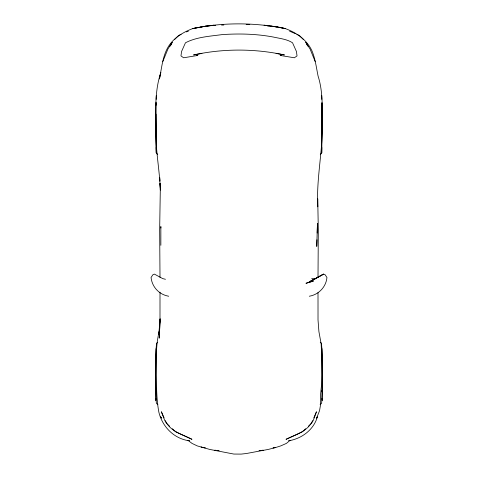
<?xml version="1.0" encoding="UTF-8"?>
<svg xmlns="http://www.w3.org/2000/svg" width="478" height="478" viewBox="0 0 478 478"><rect width="100%" height="100%" fill="white"/><g stroke="black" fill="none" stroke-linecap="round" stroke-linejoin="round"><path stroke-width="0.72" d="M159.431 330.495L158.756 334.409L160.124 318.951L159.252 338.149L159.993 321.933L160.005 292.213M160.859 228.018L160.859 226.572L160.853 245.304M156.043 102.866L156.025 145.647L156.282 152.942L157.728 154.442M318.007 277.18L318.312 229.709L317.721 198.818L317.745 206.801C316.191 176.245 323.911 146.31 322.256 115.772C322.315 102.429 322.22 88.974 318.097 76.127C316.346 67.691 315.337 58.872 311.985 50.877C306.888 39.776 296.414 32.594 285.205 28.555L284.153 28.316C254.135 22.412 222.754 22.293 192.795 28.555C183.624 32.032 174.852 37.069 169.182 45.326C162.526 55.263 161.869 67.571 159.431 78.93L160.835 72.471C154 92.834 156.007 114.457 155.87 135.549C156.246 153.33 159.509 170.873 160.315 188.649L160.315 190.071L159.987 183.456M155.995 114.134L156.282 152.942L156.175 147.481M321.825 147.481L321.718 152.948L320.272 154.442M316.962 239.747L316.759 246.451L317.452 223.351L317.165 233.043M156.157 99.454L156.294 95.367M159.993 321.933L160.124 318.951M156.085 102.107L156.067 105.309M156.085 348.587C155.942 366.745 154.92 385.154 156.372 403.247L157.889 404.705M156.043 398.467L155.792 400.516C156.39 381.444 154.358 362.061 156.635 343.162L157.752 342.451M159.383 330.621C156.521 341.818 156.073 353.35 156.426 364.851C156.611 380.631 155.924 396.626 158.869 412.209C162.359 426.806 174.112 438.834 189.36 440.788M156.025 390.777L155.726 392.163L156.163 390.831M170.712 45.422L172.277 42.195L171.626 43.39M162.825 61.513L167.862 49.162L171.435 43.343L169.941 46.366M312.636 420.604C307.94 431.293 295.697 434.705 286.029 439.318L302.496 431.736L305.657 428.766M313.813 417.892L316.46 411.779L313.323 420.341L311.459 423.323L308.292 426.292M316.603 418.119L319.531 410.739L320.409 405.673L320.535 394.971L321.509 385.089L321.616 354.521L321.156 343.927L318.916 331.63L318.019 319.913L318.007 292.661M316.544 417.939L317.374 416.864C313.753 429.722 301.785 438.631 288.885 440.758M174.709 39.435L178.521 35.575L181.126 34.35M320.111 404.705L321.628 403.247C323.08 385.16 322.058 366.745 321.915 348.587M186.342 31.907L188.41 31.166M288.802 440.746L290.068 440.316L286.465 443.369L280.753 445.896L275.609 447.545L268.343 449.41L246.457 453.508L241.205 454.1L233.826 454.058L209.657 449.41L197.247 445.896L192.042 443.411L187.932 440.316L189.336 440.752M309.302 296.235C318.605 294.669 326.038 287.075 326.952 277.521L325.112 274.736L323.57 274.103L308.501 282.546L305.956 283.281L313.383 281.082L308.501 282.546L323.57 274.103L309.164 281.942L315.235 278.644L311.632 278.71M262.571 450.354L263.211 450.204L261.819 450.36M199.929 27.24L192.795 28.555L205.636 26.194L215.608 25.268M201.358 26.983L205.636 26.194L207.04 26.368M201.961 53.44L193.572 54.922C223.525 48.469 254.475 48.493 284.428 54.922L276.039 53.44M273.434 447.85L275.609 447.545L273.016 447.856M200.7 26.834L213.959 25.155M270.901 26.374L277.3 26.834L285.205 28.555L278.071 27.24M281.488 55.305L280.114 55.43L294.382 57.784L297.029 55.908L296.438 51.493L292.536 42.787C286.836 39.106 279.875 38.527 273.404 37.057C256.525 33.866 239.269 33.454 222.156 34.607C209.83 36.286 196.649 36.949 185.464 42.787L181.562 51.493L180.971 55.908L183.618 57.784L197.886 55.43L196.416 55.197M221.571 25.089L223.806 25.023M267.274 25.937L269.455 26.045M270.912 26.123L276.643 26.983M246.164 24.36L249.803 24.641M216.181 450.36L214.789 450.204L215.429 450.354M264.041 25.155L277.3 26.834M205.468 447.844L201.095 447.109L204.566 447.85M165.466 279.283L162.729 278.62L154.4 274.103L152.888 274.736L151.048 277.521C152.147 287.159 159.174 294.585 168.698 296.235M289.59 31.166L295.571 33.741M296.874 34.35L299.479 35.575L303.291 39.435M320.248 342.451L321.365 343.162C323.642 362.061 321.61 381.444 322.208 400.516L321.957 398.467M169.708 426.292L166.541 423.323L164.677 420.341L161.379 411.755L164.115 417.88M172.343 428.766L175.504 431.736L191.971 439.318C182.405 434.365 170.013 431.461 165.328 420.598M161.456 417.939L160.626 416.858L161.373 418.059M306.374 43.39L305.723 42.195L310.138 49.162L315.175 61.513M308.059 46.366L306.565 43.343L307.288 45.422M321.837 390.831L322.274 392.163L321.975 390.777M321.927 102.776L321.718 152.948L321.957 102.866M159.718 177.595L159.879 180.541M160.04 183.486L160.315 188.649L159.67 229.476L160.005 277.365M159.7 177.577L159.879 181.252M160.244 183.642L160.375 187.346M321.706 95.361L321.843 99.454M260.426 450.515L259.034 450.676L260.45 450.545M218.966 450.676L217.55 450.545L218.966 450.676"/></g></svg>
